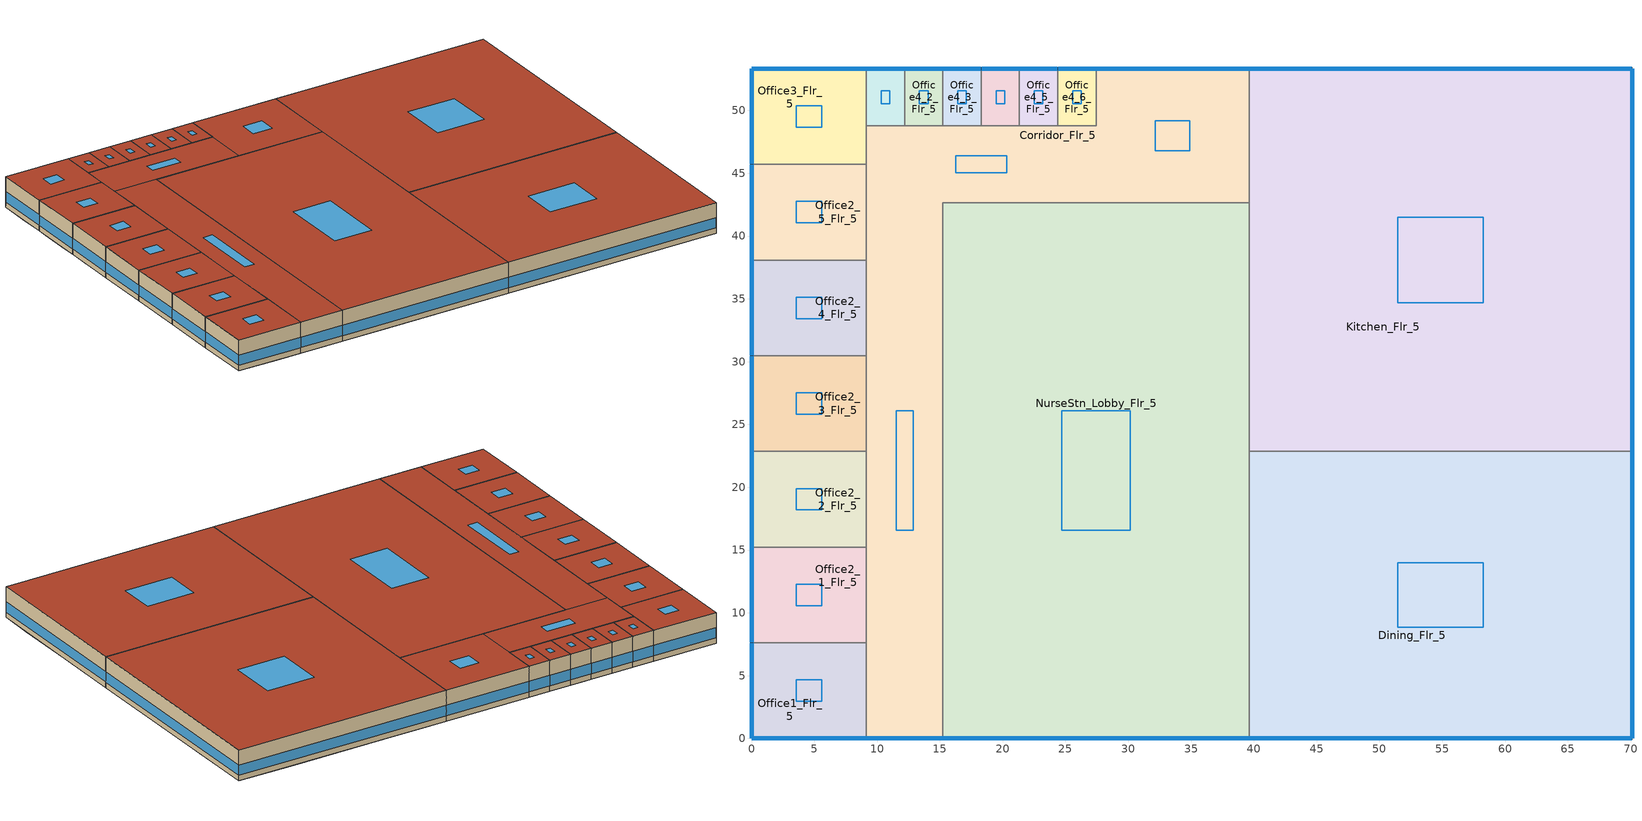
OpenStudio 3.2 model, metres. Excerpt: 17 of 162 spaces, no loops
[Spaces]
Office1_Flr_5
 floor to PatRoom7_1_Flr_4: 4.57,7.62 4.57,4.57 0,4.57 0,7.62 z17.07
 floor to PatRoom6_Flr_4: 6.1,4.57 6.1,0 0,0 0,4.57 z17.07
 floor to Corridor_SE_Flr_4: 9.14,7.62 9.14,4.57 4.57,4.57 4.57,7.62 z17.07
 floor to PatRoom1_6_Flr_4: 9.14,4.57 9.14,0 6.1,0 6.1,4.57 z17.07
 wall outside: 0,7.62 0,0 9.14,0 z17.07:21.34
 wall to Office2_1_Flr_5: 9.14,7.62 0,7.62 z17.07:21.34
 wall to Corridor_Flr_5: 9.14,0 9.14,7.62 z17.07:21.34
 window (BTAP-Ext-FixedWindow:U=0.220 SHGC=0.600): 0.03,0 9.12,0 / 0,7.6 0,0.03 z17.83:19.26
 roof outside: 9.14,0 9.14,7.62 0,7.62 0,0 z21.34
 skylight (BTAP-Ext-Skylights:U=0.220 SHGC=0.600): 5.59,2.96 5.59,4.66 3.55,4.66 3.55,2.96 z21.34
Corridor_Flr_5
 floor to PatRoom1_6_Flr_4: 10.67,4.57 10.67,0 9.14,0 9.14,4.57 z17.07
 floor to Corridor_SE_Flr_4: 15.24,10.67 15.24,4.57 9.14,4.57 9.14,10.67 z17.07
 floor to Corridor_NW_Flr_4: 39.62,53.34 39.62,42.67 9.14,42.67 9.14,48.77 28.96,48.77 28.96,53.34 z17.07
 floor to Lab_Flr_4: 15.24,33.53 15.24,10.67 9.14,10.67 9.14,33.53 z17.07
 floor to PatRoom5_10_Flr_4: 28.96,53.34 28.96,48.77 27.43,48.77 27.43,53.34 z17.07
 floor to NurseStn_Lobby_Flr_4: 15.24,42.67 15.24,33.53 9.14,33.53 9.14,42.67 z17.07
 floor to PatRoom1_7_Flr_4: 15.24,4.57 15.24,0 10.67,0 10.67,4.57 z17.07
 wall outside: 39.62,53.34 27.43,53.34 / 9.14,0 15.24,0 z17.07:21.34
 wall to Office2_1_Flr_5: 9.14,15.24 9.14,7.62 z17.07:21.34
 wall to Office2_2_Flr_5: 9.14,22.86 9.14,15.24 z17.07:21.34
 wall to Office3_Flr_5: 9.14,48.77 9.14,45.72 z17.07:21.34
 wall to Office4_1_Flr_5: 12.19,48.77 9.14,48.77 z17.07:21.34
 wall to Office4_2_Flr_5: 15.24,48.77 12.19,48.77 z17.07:21.34
 wall to Office4_6_Flr_5: 27.43,53.34 27.43,48.77 24.38,48.77 z17.07:21.34
 wall to Kitchen_Flr_5: 39.62,42.67 39.62,53.34 z17.07:21.34
 wall to NurseStn_Lobby_Flr_5: 15.24,0 15.24,42.67 39.62,42.67 z17.07:21.34
 wall to Office2_3_Flr_5: 9.14,30.48 9.14,22.86 z17.07:21.34
 wall to Office2_4_Flr_5: 9.14,38.09 9.14,30.48 z17.07:21.34
 wall to Office2_5_Flr_5: 9.14,45.72 9.14,38.09 z17.07:21.34
 wall to Office4_4_Flr_5: 21.34,48.77 18.29,48.77 z17.07:21.34
 wall to Office4_3_Flr_5: 18.29,48.77 15.24,48.77 z17.07:21.34
 wall to Office4_5_Flr_5: 24.38,48.77 21.34,48.77 z17.07:21.34
 window (BTAP-Ext-FixedWindow:U=0.220 SHGC=0.600): 39.6,53.34 27.46,53.34 / 9.17,0 15.21,0 z17.83:19.26
 roof outside: 15.24,0 15.24,42.67 9.14,42.67 9.14,0 z21.34; 39.62,42.67 39.62,53.34 27.43,53.34 27.43,42.67 z21.34; 27.43,42.67 27.43,48.77 9.14,48.77 9.14,42.67 z21.34
 skylight (BTAP-Ext-Skylights:U=0.220 SHGC=0.600): 20.33,45.04 20.33,46.4 16.24,46.4 16.24,45.04 z21.34; 34.89,46.81 34.89,49.2 32.16,49.2 32.16,46.81 z21.34; 12.87,16.57 12.87,26.11 11.51,26.11 11.51,16.57 z21.34
NurseStn_Lobby_Flr_5
 floor to NurseStn_Lobby_Flr_4: 39.62,42.67 39.62,10.67 28.96,10.67 28.96,19.81 15.24,19.81 15.24,42.67 z17.07
 floor to Corridor_SE_Flr_4: 39.62,10.67 39.62,0 28.96,0 28.96,4.57 15.24,4.57 15.24,10.67 z17.07
 floor to Lab_Flr_4: 28.96,19.81 28.96,10.67 15.24,10.67 15.24,19.81 z17.07
 floor to PatRoom1_8_Flr_4: 19.81,4.57 19.81,0 15.24,0 15.24,4.57 z17.07
 floor to PatRoom1_9_Flr_4: 24.38,4.57 24.38,0 19.81,0 19.81,4.57 z17.07
 floor to PatRoom1_10_Flr_4: 28.96,4.57 28.96,0 24.38,0 24.38,4.57 z17.07
 wall outside: 15.24,0 39.62,0 z17.07:21.34
 wall to Dining_Flr_5: 39.62,0 39.62,22.86 z17.07:21.34
 wall to Kitchen_Flr_5: 39.62,22.86 39.62,42.67 z17.07:21.34
 window (BTAP-Ext-FixedWindow:U=0.220 SHGC=0.600): 15.27,0 39.6,0 z17.83:19.25
 roof outside: 39.62,0 39.62,42.67 15.24,42.67 15.24,0 z21.34
 skylight (BTAP-Ext-Skylights:U=0.220 SHGC=0.600): 30.16,16.57 30.16,26.11 24.71,26.11 24.71,16.57 z21.34
Dining_Flr_5
 floor to PatRoom3_2_Flr_4: 70.1,13.41 70.1,8.99 65.53,8.99 65.53,13.41 z17.07
 floor to Radiology_Flr_4: 60.96,22.86 60.96,19.81 39.62,19.81 39.62,22.86 z17.07
 floor to PatRoom1_1_Flr_4: 44.2,4.57 44.2,0 39.62,0 39.62,4.57 z17.07
 floor to Corridor_SE_Flr_4: 65.53,22.86 65.53,4.57 39.62,4.57 39.62,10.67 60.96,10.67 60.96,22.86 z17.07
 floor to NurseStn_Lobby_Flr_4: 60.96,19.81 60.96,10.67 39.62,10.67 39.62,19.81 z17.07
 floor to PatRoom2_Flr_4: 70.1,4.57 70.1,0 62.48,0 62.48,4.57 z17.07
 floor to PatRoom3_1_Flr_4: 70.1,8.99 70.1,4.57 65.53,4.57 65.53,8.99 z17.07
 floor to PatRoom1_5_Flr_4: 62.48,4.57 62.48,0 57.91,0 57.91,4.57 z17.07
 floor to PatRoom1_4_Flr_4: 57.91,4.57 57.91,0 53.34,0 53.34,4.57 z17.07
 floor to PatRoom1_2_Flr_4: 48.77,4.57 48.77,0 44.2,0 44.2,4.57 z17.07
 floor to PatRoom1_3_Flr_4: 53.34,4.57 53.34,0 48.77,0 48.77,4.57 z17.07
 floor to PatRoom3_5_Flr_4: 70.1,22.86 70.1,22.25 65.53,22.25 65.53,22.86 z17.07
 floor to PatRoom3_3_Flr_4: 70.1,17.83 70.1,13.41 65.53,13.41 65.53,17.83 z17.07
 floor to PatRoom3_4_Flr_4: 70.1,22.25 70.1,17.83 65.53,17.83 65.53,22.25 z17.07
 wall outside: 39.62,0 70.1,0 70.1,22.86 z17.07:21.34
 wall to Kitchen_Flr_5: 70.1,22.86 39.62,22.86 z17.07:21.34
 window (BTAP-Ext-FixedWindow:U=0.220 SHGC=0.600): 70.1,0.03 70.1,22.83 / 39.65,0 70.08,0 z17.83:19.25
 roof outside: 70.1,0 70.1,22.86 39.62,22.86 39.62,0 z21.34
 skylight (BTAP-Ext-Skylights:U=0.220 SHGC=0.600): 58.27,8.87 58.27,13.99 51.46,13.99 51.46,8.87 z21.34
Office2_1_Flr_5
 floor to PatRoom7_3_Flr_4: 4.57,15.24 4.57,13.41 0,13.41 0,15.24 z17.07
 floor to Corridor_SE_Flr_4: 9.14,10.67 9.14,7.62 4.57,7.62 4.57,10.67 z17.07
 floor to PatRoom7_1_Flr_4: 4.57,8.99 4.57,7.62 0,7.62 0,8.99 z17.07
 floor to Corridor_NW_Flr_4: 9.14,15.24 9.14,10.67 4.57,10.67 4.57,15.24 z17.07
 floor to PatRoom7_2_Flr_4: 0,13.41 4.57,13.41 4.57,8.99 0,8.99 z17.07
 wall outside: 0,15.24 0,7.62 z17.07:21.34
 wall to Office2_2_Flr_5: 9.14,15.24 0,15.24 z17.07:21.34
 window (BTAP-Ext-FixedWindow:U=0.220 SHGC=0.600): 0,15.21 0,7.65 z17.83:19.26
 roof outside: 9.14,7.62 9.14,15.24 0,15.24 0,7.62 z21.34
 skylight (BTAP-Ext-Skylights:U=0.220 SHGC=0.600): 5.59,10.58 5.59,12.28 3.55,12.28 3.55,10.58 z21.34
Kitchen_Flr_5
 floor to Corridor_NW_Flr_4: 65.53,48.77 65.53,42.67 39.62,42.67 39.62,48.77 z17.07
 floor to Radiology_Flr_4: 60.96,42.67 60.96,22.86 39.62,22.86 39.62,42.67 z17.07
 floor to PatRoom5_1_Flr_4: 44.2,53.34 44.2,48.77 39.62,48.77 39.62,53.34 z17.07
 floor to Corridor_SE_Flr_4: 65.53,42.67 65.53,22.86 60.96,22.86 60.96,42.67 z17.07
 floor to PatRoom4_Flr_4: 70.1,53.34 70.1,48.77 62.48,48.77 62.48,53.34 z17.07
 floor to PatRoom5_5_Flr_4: 62.48,53.34 62.48,48.77 57.91,48.77 57.91,53.34 z17.07
 floor to PatRoom3_5_Flr_4: 70.1,26.67 70.1,22.86 65.53,22.86 65.53,26.67 z17.07
 floor to PatRoom5_2_Flr_4: 48.77,53.34 48.77,48.77 44.2,48.77 44.2,53.34 z17.07
 floor to PatRoom5_3_Flr_4: 53.34,53.34 53.34,48.77 48.77,48.77 48.77,53.34 z17.07
 floor to PatRoom5_4_Flr_4: 57.91,53.34 57.91,48.77 53.34,48.77 53.34,53.34 z17.07
 floor to PatRoom3_7_Flr_4: 70.1,35.51 70.1,31.09 65.53,31.09 65.53,35.51 z17.07
 floor to PatRoom3_6_Flr_4: 70.1,31.09 70.1,26.67 65.53,26.67 65.53,31.09 z17.07
 floor to PatRoom3_8_Flr_4: 70.1,39.93 70.1,35.51 65.53,35.51 65.53,39.93 z17.07
 floor to PatRoom3_9_Flr_4: 70.1,44.35 70.1,39.93 65.53,39.93 65.53,44.35 z17.07
 floor to PatRoom3_10_Flr_4: 70.1,48.77 70.1,44.35 65.53,44.35 65.53,48.77 z17.07
 wall outside: 70.1,22.86 70.1,53.34 39.62,53.34 z17.07:21.34
 window (BTAP-Ext-FixedWindow:U=0.220 SHGC=0.600): 70.1,22.89 70.1,53.31 / 70.08,53.34 39.65,53.34 z17.83:19.25
 roof outside: 70.1,22.86 70.1,53.34 39.62,53.34 39.62,22.86 z21.34
 skylight (BTAP-Ext-Skylights:U=0.220 SHGC=0.600): 58.27,34.69 58.27,41.51 51.46,41.51 51.46,34.69 z21.34
Office3_Flr_5
 floor to PatRoom8_Flr_4: 6.1,53.34 6.1,48.77 0,48.77 0,53.34 z17.07
 floor to Corridor_NW_Flr_4: 9.14,48.77 9.14,45.72 4.57,45.72 4.57,48.77 z17.07
 floor to PatRoom5_6_Flr_4: 9.14,53.34 9.14,48.77 6.1,48.77 6.1,53.34 z17.07
 floor to PatRoom7_10_Flr_4: 4.57,48.77 4.57,45.72 0,45.72 0,48.77 z17.07
 wall outside: 9.14,53.34 0,53.34 0,45.72 z17.07:21.34
 wall to Office4_1_Flr_5: 9.14,48.77 9.14,53.34 z17.07:21.34
 wall to Office2_5_Flr_5: 0,45.72 9.14,45.72 z17.07:21.34
 window (BTAP-Ext-FixedWindow:U=0.220 SHGC=0.600): 9.12,53.34 0.03,53.34 / 0,53.31 0,45.75 z17.83:19.26
 roof outside: 9.14,45.72 9.14,53.34 0,53.34 0,45.72 z21.34
 skylight (BTAP-Ext-Skylights:U=0.220 SHGC=0.600): 5.59,48.68 5.59,50.38 3.55,50.38 3.55,48.68 z21.34
Office4_1_Flr_5
 floor to PatRoom5_7_Flr_4: 12.19,53.34 12.19,48.77 10.67,48.77 10.67,53.34 z17.07
 floor to PatRoom5_6_Flr_4: 10.67,53.34 10.67,48.77 9.14,48.77 9.14,53.34 z17.07
 wall outside: 12.19,53.34 9.14,53.34 z17.07:21.34
 wall to Office4_2_Flr_5: 12.19,48.77 12.19,53.34 z17.07:21.34
 window (BTAP-Ext-FixedWindow:U=0.220 SHGC=0.600): 12.17,53.34 9.17,53.34 z17.83:19.28
 roof outside: 12.19,48.77 12.19,53.34 9.14,53.34 9.14,48.77 z21.34
 skylight (BTAP-Ext-Skylights:U=0.220 SHGC=0.600): 11.01,50.54 11.01,51.57 10.33,51.57 10.33,50.54 z21.34
Office2_2_Flr_5
 floor to PatRoom7_5_Flr_4: 4.57,22.86 4.57,22.25 0,22.25 0,22.86 z17.07
 floor to Corridor_NW_Flr_4: 9.14,22.86 9.14,15.24 4.57,15.24 4.57,22.86 z17.07
 floor to PatRoom7_3_Flr_4: 4.57,17.83 4.57,15.24 0,15.24 0,17.83 z17.07
 floor to PatRoom7_4_Flr_4: 4.57,22.25 4.57,17.83 0,17.83 0,22.25 z17.07
 wall outside: 0,22.86 0,15.24 z17.07:21.34
 wall to Office2_3_Flr_5: 9.14,22.86 0,22.86 z17.07:21.34
 window (BTAP-Ext-FixedWindow:U=0.220 SHGC=0.600): 0,22.83 0,15.27 z17.83:19.26
 roof outside: 9.14,15.24 9.14,22.86 0,22.86 0,15.24 z21.34
 skylight (BTAP-Ext-Skylights:U=0.220 SHGC=0.600): 5.59,18.2 5.59,19.9 3.55,19.9 3.55,18.2 z21.34
Office2_3_Flr_5
 floor to PatRoom7_6_Flr_4: 4.57,30.48 4.57,26.67 0,26.67 0,30.48 z17.07
 floor to Corridor_NW_Flr_4: 9.14,30.48 9.14,22.86 4.57,22.86 4.57,30.48 z17.07
 floor to PatRoom7_5_Flr_4: 4.57,26.67 4.57,22.86 0,22.86 0,26.67 z17.07
 wall outside: 0,30.48 0,22.86 z17.07:21.34
 wall to Office2_4_Flr_5: 9.14,30.48 0,30.48 z17.07:21.34
 window (BTAP-Ext-FixedWindow:U=0.220 SHGC=0.600): 0,30.45 0,22.88 z17.83:19.26
 roof outside: 9.14,22.86 9.14,30.48 0,30.48 0,22.86 z21.34
 skylight (BTAP-Ext-Skylights:U=0.220 SHGC=0.600): 5.59,25.82 5.59,27.52 3.55,27.52 3.55,25.82 z21.34
Office2_4_Flr_5
 floor to PatRoom7_8_Flr_4: 4.57,38.09 4.57,35.51 0,35.51 0,38.09 z17.07
 floor to Corridor_NW_Flr_4: 9.14,38.09 9.14,30.48 4.57,30.48 4.57,38.09 z17.07
 floor to PatRoom7_7_Flr_4: 4.57,35.51 4.57,31.09 0,31.09 0,35.51 z17.07
 floor to PatRoom7_6_Flr_4: 4.57,31.09 4.57,30.48 0,30.48 0,31.09 z17.07
 wall outside: 0,38.09 0,30.48 z17.07:21.34
 wall to Office2_5_Flr_5: 9.14,38.09 0,38.09 z17.07:21.34
 window (BTAP-Ext-FixedWindow:U=0.220 SHGC=0.600): 0,38.07 0,30.5 z17.83:19.26
 roof outside: 9.14,30.48 9.14,38.09 0,38.09 0,30.48 z21.34
 skylight (BTAP-Ext-Skylights:U=0.220 SHGC=0.600): 5.59,33.43 5.59,35.14 3.55,35.14 3.55,33.43 z21.34
Office2_5_Flr_5
 floor to PatRoom7_8_Flr_4: 4.57,39.93 4.57,38.09 0,38.09 0,39.93 z17.07
 floor to Corridor_NW_Flr_4: 9.14,45.72 9.14,38.09 4.57,38.09 4.57,45.72 z17.07
 floor to PatRoom7_9_Flr_4: 4.57,44.35 4.57,39.93 0,39.93 0,44.35 z17.07
 floor to PatRoom7_10_Flr_4: 4.57,45.72 4.57,44.35 0,44.35 0,45.72 z17.07
 wall outside: 0,45.72 0,38.09 z17.07:21.34
 window (BTAP-Ext-FixedWindow:U=0.220 SHGC=0.600): 0,45.69 0,38.12 z17.83:19.26
 roof outside: 9.14,38.09 9.14,45.72 0,45.72 0,38.09 z21.34
 skylight (BTAP-Ext-Skylights:U=0.220 SHGC=0.600): 5.59,41.05 5.59,42.76 3.55,42.76 3.55,41.05 z21.34
Office4_2_Flr_5
 floor to PatRoom5_7_Flr_4: 15.24,53.34 15.24,48.77 12.19,48.77 12.19,53.34 z17.07
 wall outside: 15.24,53.34 12.19,53.34 z17.07:21.34
 wall to Office4_3_Flr_5: 15.24,48.77 15.24,53.34 z17.07:21.34
 window (BTAP-Ext-FixedWindow:U=0.220 SHGC=0.600): 15.21,53.34 12.22,53.34 z17.83:19.28
 roof outside: 15.24,48.77 15.24,53.34 12.19,53.34 12.19,48.77 z21.34
 skylight (BTAP-Ext-Skylights:U=0.220 SHGC=0.600): 14.06,50.54 14.06,51.57 13.38,51.57 13.38,50.54 z21.34
Office4_3_Flr_5
 floor to PatRoom5_8_Flr_4: 18.29,53.34 18.29,48.77 15.24,48.77 15.24,53.34 z17.07
 wall outside: 18.29,53.34 15.24,53.34 z17.07:21.34
 wall to Office4_4_Flr_5: 18.29,48.77 18.29,53.34 z17.07:21.34
 window (BTAP-Ext-FixedWindow:U=0.220 SHGC=0.600): 18.26,53.34 15.27,53.34 z17.83:19.28
 roof outside: 18.29,48.77 18.29,53.34 15.24,53.34 15.24,48.77 z21.34
 skylight (BTAP-Ext-Skylights:U=0.220 SHGC=0.600): 17.1,50.54 17.1,51.57 16.42,51.57 16.42,50.54 z21.34
Office4_4_Flr_5
 floor to PatRoom5_9_Flr_4: 21.34,53.34 21.34,48.77 19.81,48.77 19.81,53.34 z17.07
 floor to PatRoom5_8_Flr_4: 19.81,53.34 19.81,48.77 18.29,48.77 18.29,53.34 z17.07
 wall outside: 21.34,53.34 18.29,53.34 z17.07:21.34
 wall to Office4_5_Flr_5: 21.34,48.77 21.34,53.34 z17.07:21.34
 window (BTAP-Ext-FixedWindow:U=0.220 SHGC=0.600): 21.31,53.34 18.31,53.34 z17.83:19.28
 roof outside: 21.34,48.77 21.34,53.34 18.29,53.34 18.29,48.77 z21.34
 skylight (BTAP-Ext-Skylights:U=0.220 SHGC=0.600): 20.15,50.54 20.15,51.57 19.47,51.57 19.47,50.54 z21.34
Office4_5_Flr_5
 floor to PatRoom5_9_Flr_4: 24.38,53.34 24.38,48.77 21.34,48.77 21.34,53.34 z17.07
 wall outside: 24.38,53.34 21.34,53.34 z17.07:21.34
 wall to Office4_6_Flr_5: 24.38,48.77 24.38,53.34 z17.07:21.34
 window (BTAP-Ext-FixedWindow:U=0.220 SHGC=0.600): 24.36,53.34 21.36,53.34 z17.83:19.28
 roof outside: 24.38,48.77 24.38,53.34 21.34,53.34 21.34,48.77 z21.34
 skylight (BTAP-Ext-Skylights:U=0.220 SHGC=0.600): 23.2,50.54 23.2,51.57 22.52,51.57 22.52,50.54 z21.34
Office4_6_Flr_5
 floor to PatRoom5_10_Flr_4: 27.43,53.34 27.43,48.77 24.38,48.77 24.38,53.34 z17.07
 wall outside: 27.43,53.34 24.38,53.34 z17.07:21.34
 window (BTAP-Ext-FixedWindow:U=0.220 SHGC=0.600): 27.41,53.34 24.41,53.34 z17.83:19.28
 roof outside: 27.43,48.77 27.43,53.34 24.38,53.34 24.38,48.77 z21.34
 skylight (BTAP-Ext-Skylights:U=0.220 SHGC=0.600): 26.25,50.54 26.25,51.57 25.57,51.57 25.57,50.54 z21.34
[Building]
Hospital: Default Construction Set=BTAP-Mass at hdd = 5000.0; Standards Number of Stories=6; Standards Number of Above Ground Stories=5; Standards Template=NECB2015; Standards Building Type=Hospital
[Site]
Calgary Intl AP_AB_CAN: Latitude {deg}=51.114; Longitude {deg}=-114.02; Time Zone {hr}=-7; Elevation {m}=1084.1
[ClimateZones]
Climate Zone Institution Name 1=ASHRAE; Climate Zone Document Name 1=ANSI/ASHRAE Standard 169; Climate Zone Document Year 1=2006; Climate Zone Institution Name 2=CEC; Climate Zone Document Name 2=California Climate Zone Descriptions; Climate Zone Document Year 2=1995
[Site:WaterMainsTemperature]
Calculation Method=Correlation; Annual Average Outdoor Air Temperature {C}=5; Maximum Difference In Monthly Average Outdoor Air Temperatures {deltaC}=23.3
[Site:GroundTemperature:BuildingSurface]
19.527, 19.502, 19.536, 19.598, 20.002, 21.64, 22.225, 22.375, 21.449, 20.121, 19.802, 19.633
[SizingPeriod:DesignDay] Barometric Pressure {Pa}=88961; Sky Clearness=0; Rain Indicator=0; Snow Indicator=0; Day of Month=21; Daylight Saving Time Indicator=0; Humidity Indicating Type=Wetbulb; Dry-Bulb Temperature Range Modifier Type=DefaultMultipliers
Name | Maximum Dry-Bulb Temperature {C} | Daily Dry-Bulb Temperature Range {deltaC} | Humidity Indicating Conditions at Maximum Dry-Bulb | Wind Speed {m/s} | Wind Direction {deg} | Month | Day Type | Solar Model Indicator | ASHRAE Taub | ASHRAE Taud
Calgary Intl AP Ann Clg .4% Condns DB=>MWB | 28.5 | 12.1 | 16.1 | 4.5 | 160 | 7 | SummerDesignDay | ASHRAETau | 0.339 | 2.421
Calgary Intl AP Ann Htg 99.6% Condns DB | -28.5 | 0 | -28.5 | 2.9 | 200 | 1 | WinterDesignDay | ASHRAEClearSky
[Material:NoMass] Roughness=Smooth; Thermal Absorptance=0.9; Solar Absorptance=0.7
Name | Thermal Resistance {m2-K/W} | Visible Absorptance
Typical Carpet Pad; Typical Carpet Pad 1 | 0.21648 | 0.8
Typical Insulation 1 | 5.91238 | 0.7
Typical Insulation 2 | 4.49096 | 0.7
Typical Insulation 3 | 6.17282 | 0.7
Typical Carpet Pad 2 | 1.25503 | 0.8
Typical Carpet Pad 3; Typical Carpet Pad 4 | 3.45515 | 0.8
Typical Insulation 4 | 0.454528 | 0.7
Typical Insulation 5 | 0.454545 | 0.7
[Material]
Name | Roughness | Thickness {m} | Conductivity {W/m-K} | Density {kg/m3} | Specific Heat {J/kg-K} | Thermal Absorptance | Solar Absorptance | Visible Absorptance
G05 25mm wood | MediumSmooth | 0.0254 | 0.15 | 608 | 1630 | 0.9 | 0.5 | 0.5
100mm Normalweight concrete floor 1 | MediumSmooth | 0.1016 | 2.31 | 2322 | 832
G01 13mm gypsum board 1 | Smooth | 0.0127 | 0.16 | 800 | 1090 | 0.9 | 0.7 | 0.5
4 in. Normalweight Concrete Floor 1 | MediumRough | 0.1016 | 2.31 | 2322 | 832 | 0.9 | 0.7 | 0.7
1IN Stucco 1 | Smooth | 0.0253 | 0.6918 | 1858 | 837 | 0.9 | 0.7 | 0.92
8IN CONCRETE HW RefBldg 1 | Rough | 0.2032 | 1.311 | 2240 | 836.8 | 0.9 | 0.7 | 0.7
1/2IN Gypsum 1 | Smooth | 0.0127 | 0.16 | 784.9 | 830 | 0.9 | 0.4 | 0.4
Metal Roof Surface 1; F08 Metal surface 1 | Smooth | 0.0008 | 45.28 | 7824 | 500 | 0.9 | 0.7 | 0.7
6 in. Normalweight Concrete Floor 1; 6 in. Normalweight Concrete Floor 2; 6 in. Normalweight Concrete Floor 3 | MediumRough | 0.1524 | 2.31 | 2322 | 832 | 0.9 | 0.7 | 0.7
[Construction]
BTAP-Int-Partition; BTAP-Int-Door: G05 25mm wood
BTAP-Int-Floor: 100mm Normalweight concrete floor 1, Typical Carpet Pad
BTAP-Int-Wall: G01 13mm gypsum board 1, G01 13mm gypsum board 1
BTAP-Int-Ceiling: Typical Carpet Pad, 100mm Normalweight concrete floor 1
BTAP-Int-Window: SimpleGlazing
BTAP-Ext-Floor-Mass:U-0.162: Typical Insulation 1, 4 in. Normalweight Concrete Floor 1, Typical Carpet Pad 1
BTAP-Ext-Wall-Mass:U-0.21: 1IN Stucco 1, 8IN CONCRETE HW RefBldg 1, Typical Insulation 2, 1/2IN Gypsum 1
BTAP-Ext-Roof-Metal:U-0.162: Metal Roof Surface 1, Typical Insulation 3
BTAP-Grnd-Floor-Mass:U-0.757: 6 in. Normalweight Concrete Floor 1, Typical Carpet Pad 2
BTAP-Grnd-Wall-Mass:U-0.284: 6 in. Normalweight Concrete Floor 2, Typical Carpet Pad 3
BTAP-Grnd-Roof-Mass:U-0.284: 6 in. Normalweight Concrete Floor 3, Typical Carpet Pad 4
BTAP-Ext-FixedWindow:U=0.220 SHGC=0.600; BTAP-Ext-GlassDoors:U=0.220 SHGC=0.600; BTAP-Ext-Skylights:U=0.220 SHGC=0.600; BTAP-Ext-DaylightDomes:U=0.220 SHGC=0.600; BTAP-Ext-DaylightDiffuser:U=0.220 SHGC=0.600: SimpleGlazing:U=0.220 SHGC=0.600
BTAP-Ext-Door:U-2.2: F08 Metal surface 1, Typical Insulation 4
BTAP-Ext-OverHeadDoor:U-2.2: Typical Insulation 5
[DefaultConstructionSet]
BTAP-Mass at hdd = 5000.0: Default Exterior Surface Constructions=BTAP-Mass at hdd = 5000.0; Default Interior Surface Constructions=Default Surface Constructions 2; Default Ground Contact Surface Constructions=BTAP-Mass at hdd = 5000.0 1; Default Exterior SubSurface Constructions=BTAP-Mass at hdd = 5000.0; Default Interior SubSurface Constructions=Default Sub Surface Constructions 2; Interior Partition Construction=BTAP-Int-Partition
[DefaultSurfaceConstructions]
Name | Floor Construction | Wall Construction | Roof Ceiling Construction
Default Surface Constructions 2 | BTAP-Int-Floor | BTAP-Int-Wall | BTAP-Int-Ceiling
BTAP-Mass at hdd = 5000.0 | BTAP-Ext-Floor-Mass:U-0.162 | BTAP-Ext-Wall-Mass:U-0.21 | BTAP-Ext-Roof-Metal:U-0.162
BTAP-Mass at hdd = 5000.0 1 | BTAP-Grnd-Floor-Mass:U-0.757 | BTAP-Grnd-Wall-Mass:U-0.284 | BTAP-Grnd-Roof-Mass:U-0.284
[DefaultSubSurfaceConstructions]
Name | Fixed Window Construction | Operable Window Construction | Door Construction | Glass Door Construction | Overhead Door Construction | Skylight Construction | Tubular Daylight Dome Construction | Tubular Daylight Diffuser Construction
Default Sub Surface Constructions 2 | BTAP-Int-Window | BTAP-Int-Window | BTAP-Int-Door
BTAP-Mass at hdd = 5000.0 | BTAP-Ext-FixedWindow:U=0.220 SHGC=0.600 | BTAP-Ext-FixedWindow:U=0.220 SHGC=0.600 | BTAP-Ext-Door:U-2.2 | BTAP-Ext-GlassDoors:U=0.220 SHGC=0.600 | BTAP-Ext-OverHeadDoor:U-2.2 | BTAP-Ext-Skylights:U=0.220 SHGC=0.600 | BTAP-Ext-DaylightDomes:U=0.220 SHGC=0.600 | BTAP-Ext-DaylightDiffuser:U=0.220 SHGC=0.600
[WindowMaterial:SimpleGlazingSystem] U-Factor {W/m2-K}=2.2; Solar Heat Gain Coefficient=0.6; Visible Transmittance=0.21
SimpleGlazing; SimpleGlazing:U=0.220 SHGC=0.600
[DesignSpecification:OutdoorAir] Outdoor Air Method=Sum
Name | Outdoor Air Flow per Person {m3/s-person} | Outdoor Air Flow per Floor Area {m3/s-m2}
Space Function Dining area - bar lounge/leisure dining Ventilation | 0.152345
Space Function Food preparation area Ventilation | 0.0304689
Space Function Health care facility nurses station Ventilation | 0.0914068
Space Function Office enclosed <= 25 m2 Ventilation | 0.0142188
Space Function Corridor/Transition area - hospital-sch-H Ventilation |  | 0.000254
[ShadingControl]
Shading Control 1: Shading Type=InteriorBlind; Multiple Surface Control Type=Sequential
[BuildingStory]
Building Story 6: Nominal Z Coordinate {m}=0; Nominal Floor to Floor Height {m}=4.2672
[Space] Building Story=Building Story 6
Name | Space Type | Thermal Zone
Office1_Flr_5 | Space Function Office enclosed <= 25 m2 | ALL_ST=Office enclosed <= 25 m2_FL=Building Story 6_SCH=A 2
Corridor_Flr_5 | Space Function Corridor/Transition area - hospital-sch-H | WILD_ST=Corridor/Transition area - hospital-sch-B_FL=Building Story 6_SCH=H
NurseStn_Lobby_Flr_5 | Space Function Health care facility nurses station | ALL_ST=Health care facility nurses station_FL=Building Story 6_SCH=H
Dining_Flr_5 | Space Function Dining area - bar lounge/leisure dining | ALL_ST=Dining area - bar lounge/leisure dining_FL=Building Story 6_SCH=B
Office2_1_Flr_5; Office2_2_Flr_5; Office2_3_Flr_5; Office2_4_Flr_5; Office2_5_Flr_5 | Space Function Office enclosed <= 25 m2 | ALL_ST=Office enclosed <= 25 m2_FL=Building Story 6_SCH=A 1
Kitchen_Flr_5 | Space Function Food preparation area | ALL_ST=Food preparation area_FL=Building Story 6_SCH=B
Office3_Flr_5 | Space Function Office enclosed <= 25 m2 | ALL_ST=Office enclosed <= 25 m2_FL=Building Story 6_SCH=A 3
Office4_1_Flr_5; Office4_2_Flr_5; Office4_3_Flr_5; Office4_4_Flr_5; Office4_5_Flr_5; Office4_6_Flr_5 | Space Function Office enclosed <= 25 m2 | ALL_ST=Office enclosed <= 25 m2_FL=Building Story 6_SCH=A
[SpaceType] Standards Building Type=Space Function
Name | Default Schedule Set | Design Specification Outdoor Air Object | Standards Space Type
Space Function Dining area - bar lounge/leisure dining | Space Function Dining area - bar lounge/leisure dining Schedule Set | Space Function Dining area - bar lounge/leisure dining Ventilation | Dining area - bar lounge/leisure dining
Space Function Health care facility nurses station | Space Function Health care facility nurses station Schedule Set | Space Function Health care facility nurses station Ventilation | Health care facility nurses station
Space Function Food preparation area | Space Function Food preparation area Schedule Set | Space Function Food preparation area Ventilation | Food preparation area
Space Function Office enclosed <= 25 m2 | Space Function Office enclosed <= 25 m2 Schedule Set | Space Function Office enclosed <= 25 m2 Ventilation | Office enclosed <= 25 m2
Space Function Corridor/Transition area - hospital-sch-H | Space Function Corridor/Transition area - hospital-sch-H Schedule Set | Space Function Corridor/Transition area - hospital-sch-H Ventilation | Corridor/Transition area - hospital-sch-H
[People:Definition] Number of People Calculation Method=People/Area; Fraction Radiant=0.3
Name | People per Space Floor Area {person/m2}
Space Function Dining area - bar lounge/leisure dining People Definition | 0.100036
Space Function Food preparation area People Definition; Space Function Health care facility nurses station People Definition; Space Function Office enclosed <= 25 m2 People Definition | 0.0500182
Space Function Corridor/Transition area - hospital-sch-H People Definition | 0.0100036
[People] Work Efficiency Schedule=Work Efficiency Schedule; Clothing Insulation Schedule=Clothing Schedule; Air Velocity Schedule=Air Velocity Schedule; Multiplier=1
Name | People Definition | Space or SpaceType
Space Function Dining area - bar lounge/leisure dining People | Space Function Dining area - bar lounge/leisure dining People Definition | Space Function Dining area - bar lounge/leisure dining
Space Function Food preparation area People | Space Function Food preparation area People Definition | Space Function Food preparation area
Space Function Health care facility nurses station People | Space Function Health care facility nurses station People Definition | Space Function Health care facility nurses station
Space Function Office enclosed <= 25 m2 People | Space Function Office enclosed <= 25 m2 People Definition | Space Function Office enclosed <= 25 m2
Space Function Corridor/Transition area - hospital-sch-H People | Space Function Corridor/Transition area - hospital-sch-H People Definition | Space Function Corridor/Transition area - hospital-sch-H
[Lights:Definition] Design Level Calculation Method=Watts/Area; Fraction Radiant=0.5; Fraction Visible=0.2
Name | Watts per Space Floor Area {W/m2}
Space Function Dining area - bar lounge/leisure dining Lights Definition | 11.6042
Space Function Food preparation area Lights Definition | 13.1048
Space Function Health care facility nurses station Lights Definition | 7.60276
Space Function Office enclosed <= 25 m2 Lights Definition | 12.0044
Space Function Corridor/Transition area - hospital-sch-H Lights Definition | 10.7039
[Lights] Fraction Replaceable=1
Name | Lights Definition | Space or SpaceType
Space Function Dining area - bar lounge/leisure dining Lights | Space Function Dining area - bar lounge/leisure dining Lights Definition | Space Function Dining area - bar lounge/leisure dining
Space Function Food preparation area Lights | Space Function Food preparation area Lights Definition | Space Function Food preparation area
Space Function Health care facility nurses station Lights | Space Function Health care facility nurses station Lights Definition | Space Function Health care facility nurses station
Space Function Office enclosed <= 25 m2 Lights | Space Function Office enclosed <= 25 m2 Lights Definition | Space Function Office enclosed <= 25 m2
Space Function Corridor/Transition area - hospital-sch-H Lights | Space Function Corridor/Transition area - hospital-sch-H Lights Definition | Space Function Corridor/Transition area - hospital-sch-H
[DefaultScheduleSet] People Activity Level Schedule=NECB-Activity; Infiltration Schedule=Always On
Name | Number of People Schedule | Lighting Schedule | Electric Equipment Schedule
Space Function Dining area - bar lounge/leisure dining Schedule Set; Space Function Food preparation area Schedule Set | NECB-B-Occupancy | NECB-B-Occupancy-NECB-B-Lighting-0.0-0.0-0.67-Light Ruleset | NECB-B-Electric-Equipment
Space Function Health care facility nurses station Schedule Set | NECB-H-Occupancy | NECB-H-Lighting | NECB-H-Electric-Equipment
Space Function Office enclosed <= 25 m2 Schedule Set | NECB-A-Occupancy | NECB-A-Occupancy-NECB-A-Lighting-0.3-0.1-0.67-Light Ruleset | NECB-A-Electric-Equipment
Space Function Corridor/Transition area - hospital-sch-H Schedule Set | NECB-H-Occupancy | NECB-H-Occupancy-NECB-H-Lighting-0.0-0.0-0.67-Light Ruleset | NECB-H-Electric-Equipment
[ThermostatSetpoint:DualSetpoint]
Name | Heating Setpoint Temperature Schedule | Cooling Setpoint Temperature Schedule
Space Function Office enclosed <= 25 m2 Thermostat 39; Space Function Office enclosed <= 25 m2 Thermostat 40; Space Function Office enclosed <= 25 m2 Thermostat 41; Space Function Office enclosed <= 25 m2 Thermostat 45 | NECB-A-Thermostat Setpoint-Heating | NECB-A-Thermostat Setpoint-Cooling
Space Function Food preparation area Thermostat 3; Space Function Dining area - bar lounge/leisure dining Thermostat 3 | NECB-B-Thermostat Setpoint-Heating | NECB-B-Thermostat Setpoint-Cooling
Space Function Health care facility nurses station Thermostat 18; Space Function Corridor/Transition area - hospital-sch-H Thermostat 5 | NECB-H-Thermostat Setpoint-Heating | NECB-H-Thermostat Setpoint-Cooling
[ElectricEquipment:Definition] Design Level Calculation Method=Watts/Area; Fraction Radiant=0.5
Name | Watts per Space Floor Area {W/m2}
Space Function Dining area - bar lounge/leisure dining Elec Equip Definition | 1.00036
Space Function Food preparation area Elec Equip Definition | 10.0036
Space Function Health care facility nurses station Elec Equip Definition | 2.50091
Space Function Office enclosed <= 25 m2 Elec Equip Definition | 7.50273
[ElectricEquipment]
Name | Electric Equipment Definition | Space or SpaceType
Space Function Dining area - bar lounge/leisure dining Elec Equip | Space Function Dining area - bar lounge/leisure dining Elec Equip Definition | Space Function Dining area - bar lounge/leisure dining
Space Function Food preparation area Elec Equip | Space Function Food preparation area Elec Equip Definition | Space Function Food preparation area
Space Function Health care facility nurses station Elec Equip | Space Function Health care facility nurses station Elec Equip Definition | Space Function Health care facility nurses station
Space Function Office enclosed <= 25 m2 Elec Equip | Space Function Office enclosed <= 25 m2 Elec Equip Definition | Space Function Office enclosed <= 25 m2
[SpaceInfiltration:DesignFlowRate] Design Flow Rate Calculation Method=Flow/ExteriorArea
Name | Space or SpaceType | Schedule | Flow per Exterior Surface Area {m3/s-m2} | Constant Term Coefficient | Temperature Term Coefficient | Velocity Term Coefficient | Velocity Squared Term Coefficient
Corridor_Flr_5 Infiltration | Corridor_Flr_5 | Always On Discrete | 0.00025 | 0 | 0 | 0.224 | 0
Dining_Flr_5 Infiltration | Dining_Flr_5 | Always On Discrete | 0.00025 | 0 | 0 | 0.224 | 0
Kitchen_Flr_5 Infiltration | Kitchen_Flr_5 | Always On Discrete | 0.00025 | 0 | 0 | 0.224 | 0
NurseStn_Lobby_Flr_5 Infiltration | NurseStn_Lobby_Flr_5 | Always On Discrete | 0.00025 | 0 | 0 | 0.224 | 0
Office1_Flr_5 Infiltration | Office1_Flr_5 | Always On Discrete | 0.00025 | 0 | 0 | 0.224 | 0
Office2_1_Flr_5 Infiltration | Office2_1_Flr_5 | Always On Discrete | 0.00025 | 0 | 0 | 0.224 | 0
Office2_2_Flr_5 Infiltration | Office2_2_Flr_5 | Always On Discrete | 0.00025 | 0 | 0 | 0.224 | 0
Office2_3_Flr_5 Infiltration | Office2_3_Flr_5 | Always On Discrete | 0.00025 | 0 | 0 | 0.224 | 0
Office2_4_Flr_5 Infiltration | Office2_4_Flr_5 | Always On Discrete | 0.00025 | 0 | 0 | 0.224 | 0
Office2_5_Flr_5 Infiltration | Office2_5_Flr_5 | Always On Discrete | 0.00025 | 0 | 0 | 0.224 | 0
Office3_Flr_5 Infiltration | Office3_Flr_5 | Always On Discrete | 0.00025 | 0 | 0 | 0.224 | 0
Office4_1_Flr_5 Infiltration | Office4_1_Flr_5 | Always On Discrete | 0.00025 | 0 | 0 | 0.224 | 0
Office4_2_Flr_5 Infiltration | Office4_2_Flr_5 | Always On Discrete | 0.00025 | 0 | 0 | 0.224 | 0
Office4_3_Flr_5 Infiltration | Office4_3_Flr_5 | Always On Discrete | 0.00025 | 0 | 0 | 0.224 | 0
Office4_4_Flr_5 Infiltration | Office4_4_Flr_5 | Always On Discrete | 0.00025 | 0 | 0 | 0.224 | 0
Office4_5_Flr_5 Infiltration | Office4_5_Flr_5 | Always On Discrete | 0.00025 | 0 | 0 | 0.224 | 0
Office4_6_Flr_5 Infiltration | Office4_6_Flr_5 | Always On Discrete | 0.00025 | 0 | 0 | 0.224 | 0
Space Function Corridor/Transition area - hospital-sch-H Infiltration | Space Function Corridor/Transition area - hospital-sch-H |  | 0.000250063
[ThermalZone] Use Ideal Air Loads=No
Name | Thermostat
ALL_ST=Office enclosed <= 25 m2_FL=Building Story 6_SCH=A | Space Function Office enclosed <= 25 m2 Thermostat 39
ALL_ST=Office enclosed <= 25 m2_FL=Building Story 6_SCH=A 1 | Space Function Office enclosed <= 25 m2 Thermostat 40
ALL_ST=Office enclosed <= 25 m2_FL=Building Story 6_SCH=A 2 | Space Function Office enclosed <= 25 m2 Thermostat 41
ALL_ST=Food preparation area_FL=Building Story 6_SCH=B | Space Function Food preparation area Thermostat 3
ALL_ST=Health care facility nurses station_FL=Building Story 6_SCH=H | Space Function Health care facility nurses station Thermostat 18
ALL_ST=Dining area - bar lounge/leisure dining_FL=Building Story 6_SCH=B | Space Function Dining area - bar lounge/leisure dining Thermostat 3
ALL_ST=Office enclosed <= 25 m2_FL=Building Story 6_SCH=A 3 | Space Function Office enclosed <= 25 m2 Thermostat 45
WILD_ST=Corridor/Transition area - hospital-sch-B_FL=Building Story 6_SCH=H | Space Function Corridor/Transition area - hospital-sch-H Thermostat 5
[Foundation:Kiva]
Bldg Kiva Foundation: Wall Height Above Grade {m}=0; Wall Depth Below Slab {m}=0
[Foundation:Kiva:Settings]

[Schedule:Ruleset]
Clothing Schedule: Default Day Schedule=Clothing Schedule Default Winter Clothes
Air Velocity Schedule: Default Day Schedule=Air Velocity Schedule Default
Work Efficiency Schedule: Default Day Schedule=Work Efficiency Schedule Default
NECB-B-Occupancy: Default Day Schedule=NECB-B-Occupancy Default
NECB-Activity: Default Day Schedule=NECB-Activity Default; Summer Design Day Schedule=NECB-Activity Summer Design Day; Winter Design Day Schedule=NECB-Activity Winter Design Day
NECB-B-Occupancy-NECB-B-Lighting-0.0-0.0-0.67-Light Ruleset: Default Day Schedule=NECB-B-Occupancy-NECB-B-Lighting-0.0-0.0-0.67-Light Default
NECB-B-Electric-Equipment: Default Day Schedule=NECB-B-Electric-Equipment Default
Always On: Default Day Schedule=Always On Default
NECB-B-Thermostat Setpoint-Heating: Default Day Schedule=NECB-B-Thermostat Setpoint-Heating Default
NECB-B-Thermostat Setpoint-Cooling: Default Day Schedule=NECB-B-Thermostat Setpoint-Cooling Default
NECB-H-Occupancy: Default Day Schedule=NECB-H-Occupancy Default
NECB-H-Occupancy-NECB-H-Lighting-0.0-0.0-0.67-Light Ruleset: Default Day Schedule=NECB-H-Occupancy-NECB-H-Lighting-0.0-0.0-0.67-Light Default
NECB-H-Electric-Equipment: Default Day Schedule=NECB-H-Electric-Equipment Default
NECB-H-Thermostat Setpoint-Heating: Default Day Schedule=NECB-H-Thermostat Setpoint-Heating Default
NECB-H-Thermostat Setpoint-Cooling: Default Day Schedule=NECB-H-Thermostat Setpoint-Cooling Default
NECB-H-Lighting: Default Day Schedule=NECB-H-Lighting Default
NECB-A-Occupancy: Default Day Schedule=NECB-A-Occupancy Default
NECB-A-Electric-Equipment: Default Day Schedule=NECB-A-Electric-Equipment Default
NECB-A-Thermostat Setpoint-Heating: Default Day Schedule=NECB-A-Thermostat Setpoint-Heating Default
NECB-A-Thermostat Setpoint-Cooling: Default Day Schedule=NECB-A-Thermostat Setpoint-Cooling Default
NECB-A-Occupancy-NECB-A-Lighting-0.3-0.1-0.67-Light Ruleset: Default Day Schedule=NECB-A-Occupancy-NECB-A-Lighting-0.3-0.1-0.67-Light Default
[Schedule:Day]
Clothing Schedule Default Winter Clothes; Always On Default: 24, 0, 1
Clothing Schedule Summer Clothes: 24, 0, 0.5
Air Velocity Schedule Default; NECB-A-Electric-Equipment Sat Day; NECB-A-Electric-Equipment Sun|Hol Day: 24, 0, 0.2
Work Efficiency Schedule Default; NECB-A-Occupancy Sat Day; NECB-A-Occupancy Sun|Hol Day: 24, 0, 0
NECB-B-Occupancy Default; NECB-B-Occupancy Default|Wkdy Day: 1, 0, 0.3, 2, 0, 0.1, 9, 0, 0, 10, 0, 0.1, 11, 0, 0.2, 12, 0, 0.5, 13, 0, 0.9, 14, 0, 0.8, 15, 0, 0.5, 17, 0, 0.2, 18, 0, 0.3, 19, 0, 0.6, 22, 0, 0.9, 23, 0, 0.6, 24, 0, 0.4
NECB-B-Occupancy Sat Day: 1, 0, 0.5, 2, 0, 0.3, 9, 0, 0, 10, 0, 0.1, 11, 0, 0.2, 12, 0, 0.5, 13, 0, 0.9, 14, 0, 0.8, 15, 0, 0.5, 17, 0, 0.2, 18, 0, 0.3, 19, 0, 0.6, 22, 0, 0.9, 24, 0, 0.6
NECB-B-Occupancy Sun|Hol Day: 1, 0, 0.1, 2, 0, 0.3, 10, 0, 0, 11, 0, 0.1, 12, 0, 0.4, 14, 0, 0.5, 15, 0, 0.4, 18, 0, 0.2, 19, 0, 0.5, 21, 0, 0.7, 22, 0, 0.5, 23, 0, 0.3, 24, 0, 0.1
NECB-Activity Default; NECB-Activity Winter Design Day; NECB-Activity Summer Design Day: 24, 0, 130
NECB-B-Occupancy-NECB-B-Lighting-0.0-0.0-0.67-Light Default; NECB-B-Occupancy-NECB-B-Lighting-0.0-0.0-0.67-Default|Wkdy-Light Day; NECB-B-Occupancy-NECB-B-Lighting-0.0-0.0-0.67-Sat-Light Day; NECB-B-Electric-Equipment Default; NECB-B-Electric-Equipment Default|Wkdy Day; NECB-B-Electric-Equipment Sat Day: 1, 0, 0.9, 2, 0, 0.5, 9, 0, 0.1, 10, 0, 0.5, 11, 0, 0.7, 24, 0, 0.9
NECB-B-Occupancy-NECB-B-Lighting-0.0-0.0-0.67-Sun|Hol-Light Day; NECB-B-Electric-Equipment Sun|Hol Day: 2, 0, 0.5, 10, 0, 0.1, 11, 0, 0.5, 23, 0, 0.9, 24, 0, 0.5
NECB-B-Thermostat Setpoint-Heating Default; NECB-B-Thermostat Setpoint-Heating Default|Wkdy Day; NECB-B-Thermostat Setpoint-Heating Sat Day: 2, 0, 22, 8, 0, 18, 9, 0, 20, 24, 0, 22
NECB-B-Thermostat Setpoint-Heating Sun|Hol Day: 1, 0, 18, 2, 0, 22, 9, 0, 18, 10, 0, 20, 23, 0, 22, 24, 0, 18
NECB-B-Thermostat Setpoint-Cooling Default; NECB-B-Thermostat Setpoint-Cooling Default|Wkdy Day; NECB-B-Thermostat Setpoint-Cooling Sat Day: 1, 0, 24, 8, 0, 35, 24, 0, 24
NECB-B-Thermostat Setpoint-Cooling Sun|Hol Day: 9, 0, 35, 23, 0, 24, 24, 0, 35
NECB-H-Occupancy Default; NECB-H-Occupancy Default|Wkdy Day; NECB-H-Occupancy Sat Day; NECB-H-Occupancy Sun|Hol Day; NECB-H-Occupancy-NECB-H-Lighting-0.0-0.0-0.67-Light Default; NECB-H-Occupancy-NECB-H-Lighting-0.0-0.0-0.67-Default|Wkdy-Light Day; NECB-H-Occupancy-NECB-H-Lighting-0.0-0.0-0.67-Sat-Light Day; NECB-H-Occupancy-NECB-H-Lighting-0.0-0.0-0.67-Sun|Hol-Light Day; NECB-H-Electric-Equipment Default; NECB-H-Electric-Equipment Default|Wkdy Day; NECB-H-Electric-Equipment Sat Day; NECB-H-Electric-Equipment Sun|Hol Day; NECB-H-Lighting Default; NECB-H-Lighting Default|Wkdy Day; NECB-H-Lighting Sat Day; NECB-H-Lighting Sun|Hol Day: 24, 0, 0.9
NECB-H-Thermostat Setpoint-Heating Default; NECB-H-Thermostat Setpoint-Heating Default|Wkdy Day; NECB-H-Thermostat Setpoint-Heating Sat Day; NECB-H-Thermostat Setpoint-Heating Sun|Hol Day: 1, 0, 22, 7, 0, 18, 8, 0, 20, 24, 0, 22
NECB-H-Thermostat Setpoint-Cooling Default; NECB-H-Thermostat Setpoint-Cooling Default|Wkdy Day; NECB-H-Thermostat Setpoint-Cooling Sat Day; NECB-H-Thermostat Setpoint-Cooling Sun|Hol Day: 24, 0, 24
NECB-A-Occupancy Default; NECB-A-Occupancy Default|Wkdy Day: 7, 0, 0, 8, 0, 0.1, 9, 0, 0.7, 12, 0, 0.9, 14, 0, 0.5, 17, 0, 0.9, 18, 0, 0.7, 19, 0, 0.3, 23, 0, 0.1, 24, 0, 0
NECB-A-Electric-Equipment Default; NECB-A-Electric-Equipment Default|Wkdy Day: 7, 0, 0.2, 8, 0, 0.3, 9, 0, 0.8, 18, 0, 0.9, 19, 0, 0.5, 21, 0, 0.3, 24, 0, 0.2
NECB-A-Thermostat Setpoint-Heating Default; NECB-A-Thermostat Setpoint-Heating Default|Wkdy Day: 6, 0, 18, 7, 0, 20, 21, 0, 22, 24, 0, 18
NECB-A-Thermostat Setpoint-Heating Sat Day; NECB-A-Thermostat Setpoint-Heating Sun|Hol Day: 24, 0, 18
NECB-A-Thermostat Setpoint-Cooling Default; NECB-A-Thermostat Setpoint-Cooling Default|Wkdy Day: 6, 0, 35, 21, 0, 24, 24, 0, 35
NECB-A-Thermostat Setpoint-Cooling Sat Day; NECB-A-Thermostat Setpoint-Cooling Sun|Hol Day: 24, 0, 35
NECB-A-Occupancy-NECB-A-Lighting-0.3-0.1-0.67-Light Default; NECB-A-Occupancy-NECB-A-Lighting-0.3-0.1-0.67-Default|Wkdy-Light Day: 7, 0, 0.03495, 8, 0, 0.2097, 9, 0, 0.8, 17, 0, 0.9, 18, 0, 0.8, 19, 0, 0.5, 21, 0, 0.2097, 23, 0, 0.0699, 24, 0, 0.03495
NECB-A-Occupancy-NECB-A-Lighting-0.3-0.1-0.67-Sat-Light Day; NECB-A-Occupancy-NECB-A-Lighting-0.3-0.1-0.67-Sun|Hol-Light Day: 24, 0, 0.03495
[Schedule:Rule] Date Specification Type=DateRange; Start Day=1
Name | Schedule Ruleset | Rule Order | Day Schedule | Start Month | End Month | End Day | Apply Monday | Apply Tuesday | Apply Wednesday | Apply Thursday | Apply Friday | Apply Saturday | Apply Sunday
Schedule Rule 1 | Clothing Schedule | 0 | Clothing Schedule Summer Clothes | 5 | 9 | 30
Schedule Rule 2 | NECB-B-Occupancy | 2 | NECB-B-Occupancy Default|Wkdy Day | 1 | 12 | 31 | Yes | Yes | Yes | Yes | Yes
Schedule Rule 3 | NECB-B-Occupancy | 1 | NECB-B-Occupancy Sat Day | 1 | 12 | 31 |  |  |  |  |  | Yes
Schedule Rule 4 | NECB-B-Occupancy | 0 | NECB-B-Occupancy Sun|Hol Day | 1 | 12 | 31 |  |  |  |  |  |  | Yes
Schedule Rule 5 | NECB-B-Occupancy-NECB-B-Lighting-0.0-0.0-0.67-Light Ruleset | 2 | NECB-B-Occupancy-NECB-B-Lighting-0.0-0.0-0.67-Default|Wkdy-Light Day | 1 | 12 | 31 | Yes | Yes | Yes | Yes | Yes
Schedule Rule 6 | NECB-B-Occupancy-NECB-B-Lighting-0.0-0.0-0.67-Light Ruleset | 1 | NECB-B-Occupancy-NECB-B-Lighting-0.0-0.0-0.67-Sat-Light Day | 1 | 12 | 31 |  |  |  |  |  | Yes
Schedule Rule 7 | NECB-B-Occupancy-NECB-B-Lighting-0.0-0.0-0.67-Light Ruleset | 0 | NECB-B-Occupancy-NECB-B-Lighting-0.0-0.0-0.67-Sun|Hol-Light Day | 1 | 12 | 31 |  |  |  |  |  |  | Yes
Schedule Rule 8 | NECB-B-Electric-Equipment | 2 | NECB-B-Electric-Equipment Default|Wkdy Day | 1 | 12 | 31 | Yes | Yes | Yes | Yes | Yes
Schedule Rule 9 | NECB-B-Electric-Equipment | 1 | NECB-B-Electric-Equipment Sat Day | 1 | 12 | 31 |  |  |  |  |  | Yes
Schedule Rule 10 | NECB-B-Electric-Equipment | 0 | NECB-B-Electric-Equipment Sun|Hol Day | 1 | 12 | 31 |  |  |  |  |  |  | Yes
Schedule Rule 11 | NECB-B-Thermostat Setpoint-Heating | 2 | NECB-B-Thermostat Setpoint-Heating Default|Wkdy Day | 1 | 12 | 31 | Yes | Yes | Yes | Yes | Yes
Schedule Rule 12 | NECB-B-Thermostat Setpoint-Heating | 1 | NECB-B-Thermostat Setpoint-Heating Sat Day | 1 | 12 | 31 |  |  |  |  |  | Yes
Schedule Rule 13 | NECB-B-Thermostat Setpoint-Heating | 0 | NECB-B-Thermostat Setpoint-Heating Sun|Hol Day | 1 | 12 | 31 |  |  |  |  |  |  | Yes
Schedule Rule 14 | NECB-B-Thermostat Setpoint-Cooling | 2 | NECB-B-Thermostat Setpoint-Cooling Default|Wkdy Day | 1 | 12 | 31 | Yes | Yes | Yes | Yes | Yes
Schedule Rule 15 | NECB-B-Thermostat Setpoint-Cooling | 1 | NECB-B-Thermostat Setpoint-Cooling Sat Day | 1 | 12 | 31 |  |  |  |  |  | Yes
Schedule Rule 16 | NECB-B-Thermostat Setpoint-Cooling | 0 | NECB-B-Thermostat Setpoint-Cooling Sun|Hol Day | 1 | 12 | 31 |  |  |  |  |  |  | Yes
Schedule Rule 32 | NECB-H-Occupancy | 2 | NECB-H-Occupancy Default|Wkdy Day | 1 | 12 | 31 | Yes | Yes | Yes | Yes | Yes
Schedule Rule 33 | NECB-H-Occupancy | 1 | NECB-H-Occupancy Sat Day | 1 | 12 | 31 |  |  |  |  |  | Yes
Schedule Rule 34 | NECB-H-Occupancy | 0 | NECB-H-Occupancy Sun|Hol Day | 1 | 12 | 31 |  |  |  |  |  |  | Yes
Schedule Rule 35 | NECB-H-Occupancy-NECB-H-Lighting-0.0-0.0-0.67-Light Ruleset | 2 | NECB-H-Occupancy-NECB-H-Lighting-0.0-0.0-0.67-Default|Wkdy-Light Day | 1 | 12 | 31 | Yes | Yes | Yes | Yes | Yes
Schedule Rule 36 | NECB-H-Occupancy-NECB-H-Lighting-0.0-0.0-0.67-Light Ruleset | 1 | NECB-H-Occupancy-NECB-H-Lighting-0.0-0.0-0.67-Sat-Light Day | 1 | 12 | 31 |  |  |  |  |  | Yes
Schedule Rule 37 | NECB-H-Occupancy-NECB-H-Lighting-0.0-0.0-0.67-Light Ruleset | 0 | NECB-H-Occupancy-NECB-H-Lighting-0.0-0.0-0.67-Sun|Hol-Light Day | 1 | 12 | 31 |  |  |  |  |  |  | Yes
Schedule Rule 38 | NECB-H-Electric-Equipment | 2 | NECB-H-Electric-Equipment Default|Wkdy Day | 1 | 12 | 31 | Yes | Yes | Yes | Yes | Yes
Schedule Rule 39 | NECB-H-Electric-Equipment | 1 | NECB-H-Electric-Equipment Sat Day | 1 | 12 | 31 |  |  |  |  |  | Yes
Schedule Rule 40 | NECB-H-Electric-Equipment | 0 | NECB-H-Electric-Equipment Sun|Hol Day | 1 | 12 | 31 |  |  |  |  |  |  | Yes
Schedule Rule 41 | NECB-H-Thermostat Setpoint-Heating | 2 | NECB-H-Thermostat Setpoint-Heating Default|Wkdy Day | 1 | 12 | 31 | Yes | Yes | Yes | Yes | Yes
Schedule Rule 42 | NECB-H-Thermostat Setpoint-Heating | 1 | NECB-H-Thermostat Setpoint-Heating Sat Day | 1 | 12 | 31 |  |  |  |  |  | Yes
Schedule Rule 43 | NECB-H-Thermostat Setpoint-Heating | 0 | NECB-H-Thermostat Setpoint-Heating Sun|Hol Day | 1 | 12 | 31 |  |  |  |  |  |  | Yes
Schedule Rule 44 | NECB-H-Thermostat Setpoint-Cooling | 2 | NECB-H-Thermostat Setpoint-Cooling Default|Wkdy Day | 1 | 12 | 31 | Yes | Yes | Yes | Yes | Yes
Schedule Rule 45 | NECB-H-Thermostat Setpoint-Cooling | 1 | NECB-H-Thermostat Setpoint-Cooling Sat Day | 1 | 12 | 31 |  |  |  |  |  | Yes
Schedule Rule 46 | NECB-H-Thermostat Setpoint-Cooling | 0 | NECB-H-Thermostat Setpoint-Cooling Sun|Hol Day | 1 | 12 | 31 |  |  |  |  |  |  | Yes
Schedule Rule 47 | NECB-H-Lighting | 2 | NECB-H-Lighting Default|Wkdy Day | 1 | 12 | 31 | Yes | Yes | Yes | Yes | Yes
Schedule Rule 48 | NECB-H-Lighting | 1 | NECB-H-Lighting Sat Day | 1 | 12 | 31 |  |  |  |  |  | Yes
Schedule Rule 49 | NECB-H-Lighting | 0 | NECB-H-Lighting Sun|Hol Day | 1 | 12 | 31 |  |  |  |  |  |  | Yes
Schedule Rule 56 | NECB-A-Occupancy | 2 | NECB-A-Occupancy Default|Wkdy Day | 1 | 12 | 31 | Yes | Yes | Yes | Yes | Yes
Schedule Rule 57 | NECB-A-Occupancy | 1 | NECB-A-Occupancy Sat Day | 1 | 12 | 31 |  |  |  |  |  | Yes
Schedule Rule 58 | NECB-A-Occupancy | 0 | NECB-A-Occupancy Sun|Hol Day | 1 | 12 | 31 |  |  |  |  |  |  | Yes
Schedule Rule 62 | NECB-A-Electric-Equipment | 2 | NECB-A-Electric-Equipment Default|Wkdy Day | 1 | 12 | 31 | Yes | Yes | Yes | Yes | Yes
Schedule Rule 63 | NECB-A-Electric-Equipment | 1 | NECB-A-Electric-Equipment Sat Day | 1 | 12 | 31 |  |  |  |  |  | Yes
Schedule Rule 64 | NECB-A-Electric-Equipment | 0 | NECB-A-Electric-Equipment Sun|Hol Day | 1 | 12 | 31 |  |  |  |  |  |  | Yes
Schedule Rule 65 | NECB-A-Thermostat Setpoint-Heating | 2 | NECB-A-Thermostat Setpoint-Heating Default|Wkdy Day | 1 | 12 | 31 | Yes | Yes | Yes | Yes | Yes
Schedule Rule 66 | NECB-A-Thermostat Setpoint-Heating | 1 | NECB-A-Thermostat Setpoint-Heating Sat Day | 1 | 12 | 31 |  |  |  |  |  | Yes
Schedule Rule 67 | NECB-A-Thermostat Setpoint-Heating | 0 | NECB-A-Thermostat Setpoint-Heating Sun|Hol Day | 1 | 12 | 31 |  |  |  |  |  |  | Yes
Schedule Rule 68 | NECB-A-Thermostat Setpoint-Cooling | 2 | NECB-A-Thermostat Setpoint-Cooling Default|Wkdy Day | 1 | 12 | 31 | Yes | Yes | Yes | Yes | Yes
Schedule Rule 69 | NECB-A-Thermostat Setpoint-Cooling | 1 | NECB-A-Thermostat Setpoint-Cooling Sat Day | 1 | 12 | 31 |  |  |  |  |  | Yes
Schedule Rule 70 | NECB-A-Thermostat Setpoint-Cooling | 0 | NECB-A-Thermostat Setpoint-Cooling Sun|Hol Day | 1 | 12 | 31 |  |  |  |  |  |  | Yes
Schedule Rule 71 | NECB-A-Occupancy-NECB-A-Lighting-0.3-0.1-0.67-Light Ruleset | 2 | NECB-A-Occupancy-NECB-A-Lighting-0.3-0.1-0.67-Default|Wkdy-Light Day | 1 | 12 | 31 | Yes | Yes | Yes | Yes | Yes
Schedule Rule 72 | NECB-A-Occupancy-NECB-A-Lighting-0.3-0.1-0.67-Light Ruleset | 1 | NECB-A-Occupancy-NECB-A-Lighting-0.3-0.1-0.67-Sat-Light Day | 1 | 12 | 31 |  |  |  |  |  | Yes
Schedule Rule 73 | NECB-A-Occupancy-NECB-A-Lighting-0.3-0.1-0.67-Light Ruleset | 0 | NECB-A-Occupancy-NECB-A-Lighting-0.3-0.1-0.67-Sun|Hol-Light Day | 1 | 12 | 31 |  |  |  |  |  |  | Yes
[Schedule:Constant]
Always On Discrete: Value=1
